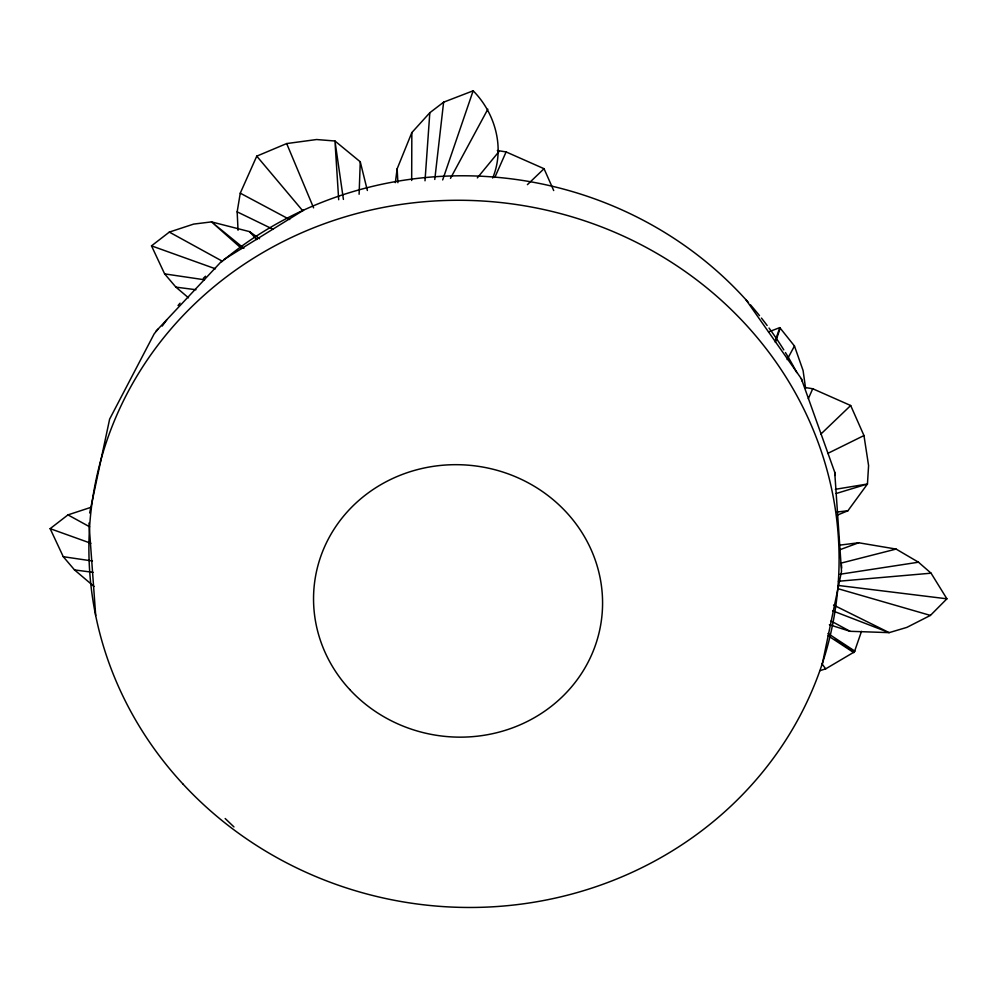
<?xml version="1.0" encoding="UTF-8"?>
<svg xmlns="http://www.w3.org/2000/svg" width="997" height="997" viewBox="0 0 997 997"><rect width="100%" height="100%" fill="white"/><g stroke="black" fill="none" stroke-linecap="round" stroke-linejoin="round"><path stroke-width="1.5" d="M411.674 180.469L411.836 132.589L429.819 112.736L443.615 102.18L473.151 90.802C495.372 113.209 505.118 148.241 492.668 178.014M359.107 194.265L360.266 161.801L334.955 141.001L316.61 139.53L286.675 143.568L256.765 156.143L240.265 193.169L237.161 211.85L238.046 230.245M745.868 299.611L801.339 378.698L834.726 472.229L841.518 571.406L822.002 665.46M425.009 180.793L429.819 112.736M434.767 179.46L443.615 102.18M395.348 182.638L397.142 168.817L411.836 132.589M89.668 512.969L109.633 419.126L154.149 333.895L157.925 329.197M442.68 179.934L473.151 90.802M775.292 340.762L779.779 327.614L794.459 346.009L803.084 370.535L805.601 388.381M775.342 342.407L780.339 327.801M861.495 631.375L854.379 651.901L825.69 668.85L819.771 670.707M494.799 177.466L506.102 151.93L544.05 168.705L553.709 190.552M808.33 398.675L812.729 388.743L850.678 405.517L863.963 435.552L868.586 465.574L867.452 484.006L847.924 510.751L836.645 515.412M450.482 178.376L487.832 109.196M787.132 359.581L794.459 346.009M477.339 177.89L498.961 151.569M155.856 331.415L221.633 261.214M829.379 624.72L850.042 631.3L889.187 632.634L906.859 627.387L930.413 615.411L946.901 598.811L931.061 573.188L918.474 562.208L896.091 549.073L858.704 542.767L840.508 545.035M527.413 184.644L544.05 168.705M820.73 434.218L850.678 405.517M188.508 297.816L175.908 287.136L164.63 273.888L151.507 245.86L169.316 232.089L193.63 224.101L211.489 221.895L249.499 231.616L259.556 238.732M94.017 586.448L74.538 569.935L63.272 556.7L50.149 528.659L67.958 514.888L90.839 507.373M223.64 259.694L303.574 210.168M827.697 453.448L863.963 435.552M768.525 331.951L779.779 327.614M839.923 549.708L858.704 542.767M836.184 493.503L867.452 484.006L835.349 489.315M840.795 563.18L896.091 549.073M839.973 574.26L918.474 562.208M837.243 511.997L847.924 510.751M838.415 581.263L931.061 573.188M838.24 585.451L946.901 598.811M175.908 287.136L195.948 289.728M74.538 569.935L93.045 572.328M164.63 273.888L204.522 279.783M63.272 556.7L92.422 560.999M497.366 150.522L506.102 151.93M805.451 387.571L812.729 388.743M837.767 588.629L930.413 615.411M151.507 245.86L215.477 268.804M50.149 528.659L90.852 543.265M832.645 610.825L889.187 632.634L833.542 605.054M237.161 211.85L273.278 229.385M240.265 193.169L289.678 219.527M831 620.981L850.042 631.3M169.316 232.089L222.206 261.139M67.958 514.888L89.655 526.802M827.996 633.506L854.94 651.178M835.137 639.276L853.096 651.053M828.171 635.799L853.806 652.611M243.879 248.278L211.489 221.895L241.511 248.465M225.16 818.512L233.946 826.912M249.499 231.616L256.815 239.554M256.765 156.143L302.752 210.791M822.051 663.915L825.69 668.85M286.675 143.568L313.594 207.862M801.339 378.698L802.311 381.365M360.266 161.801L367.37 190.489M343.417 199.412L334.955 141.001L338.693 199.724M834.726 472.229L834.975 475.457M841.443 564.651L841.705 568.041M88.982 523.039L95.7 615.485M397.142 168.817L397.903 182.688M162.237 326.069A367.407 345.685 7.2 0 1 166.698 319.95M178.064 305.531A367.407 345.685 7.2 0 1 180.033 303.175M203.301 278.362A367.407 345.685 7.2 0 1 205.532 276.219M221.646 261.825A367.407 345.685 7.2 0 1 748.485 302.577M750.529 304.908A367.407 345.685 7.2 0 1 759.502 315.65M761.446 318.08A367.407 345.685 7.2 0 1 767.142 325.508M768.999 328.013A367.407 345.685 7.2 0 1 783.816 349.897M785.437 352.539A367.407 345.685 7.2 0 1 796.777 372.542M349.685 689.488A144.652 136.103 7.2 0 0 595.047 646.268A144.652 136.103 7.2 0 0 429.433 466.982A144.652 136.103 7.2 0 0 349.685 689.488M182.725 783.767A375.433 353.237 7.2 0 0 819.546 671.592A375.433 353.237 7.2 0 0 389.715 206.254A375.433 353.237 7.2 0 0 182.725 783.767"/></g></svg>
